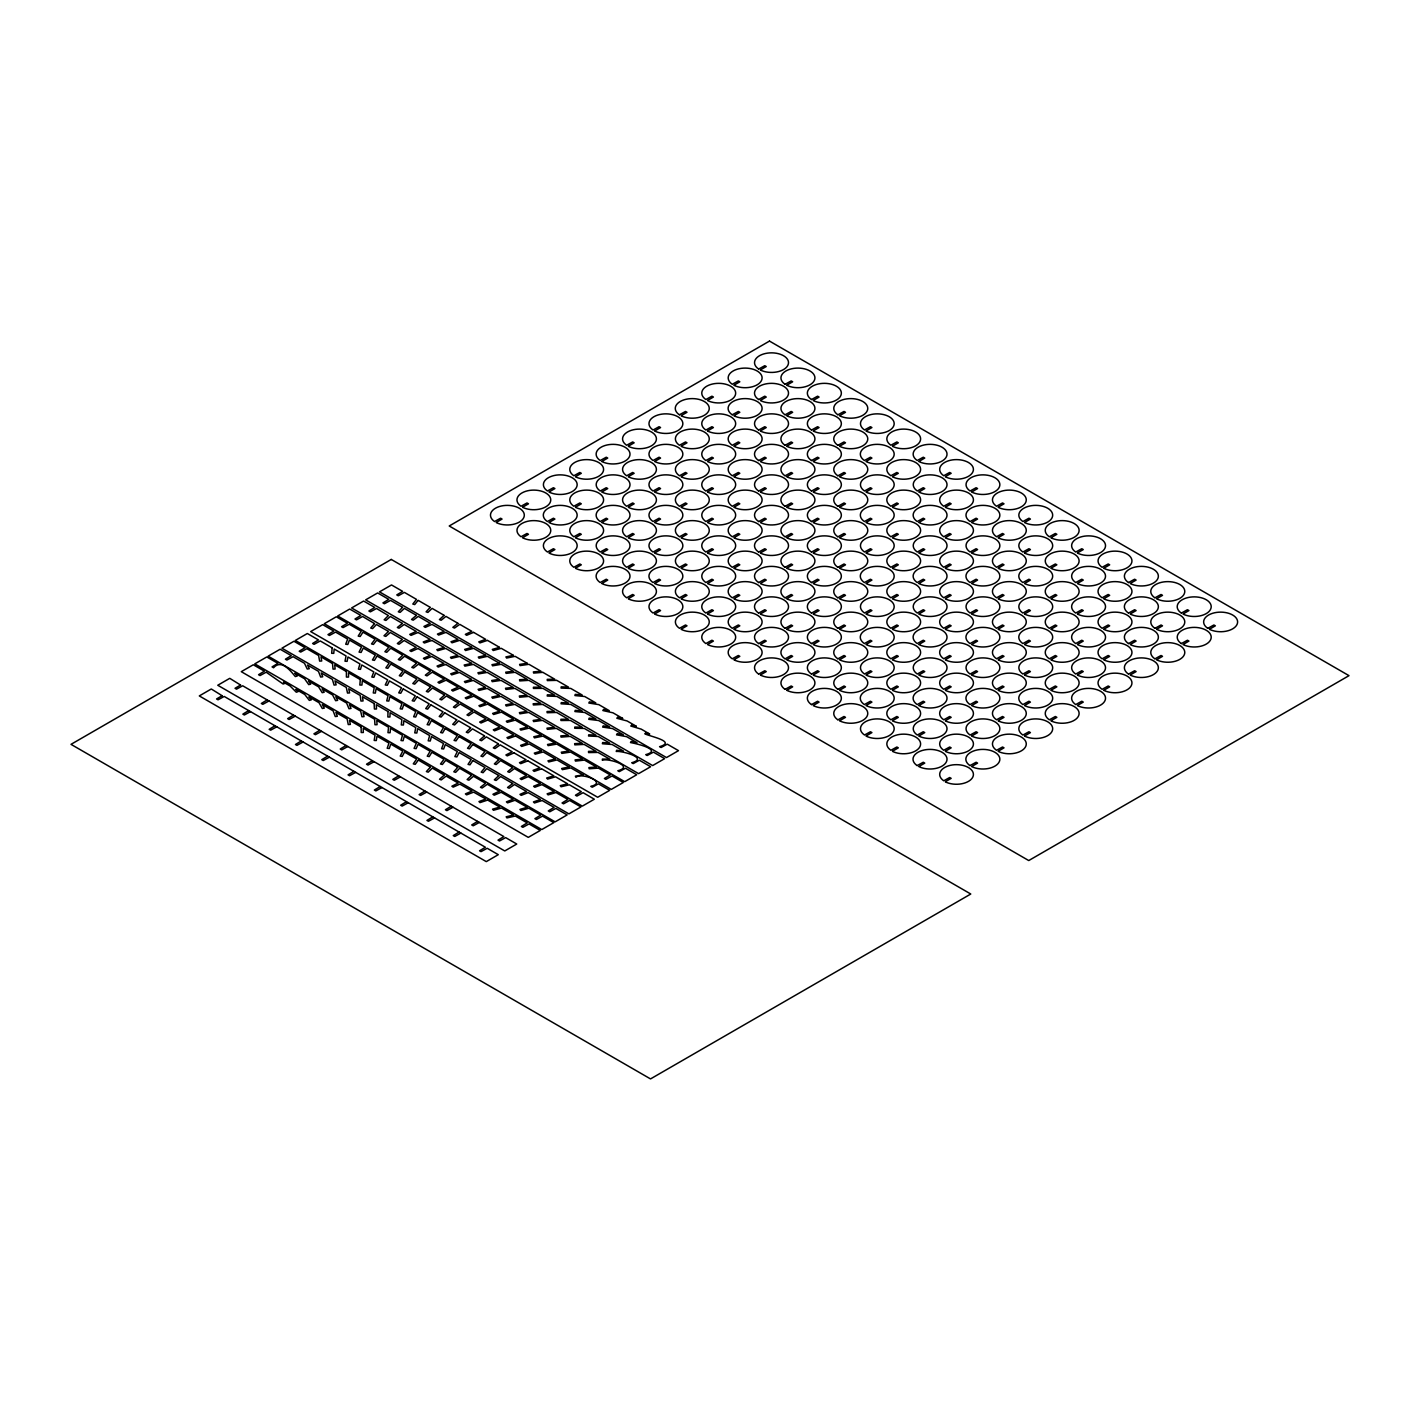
<?xml version="1.0" encoding="UTF-8"?>
<svg xmlns="http://www.w3.org/2000/svg" width="1420" height="1420" viewBox="0 0 1420 1420"><rect width="100%" height="100%" fill="white"/><g stroke="black" fill="none" stroke-linecap="round" stroke-linejoin="round"><path stroke-width="1.5" d="M374.614 719.425L374.951 724.732L377.063 724.697L376.797 720.437L388.548 727.235L387.962 732.667L390.074 732.738L390.536 728.371L402.464 735.258L401.008 740.53L403.085 740.725L404.292 736.323L416.326 743.264L414.072 748.375L416.113 748.677L418.066 744.328L430.171 751.269L427.225 756.185L429.213 756.594L431.822 752.351M388.334 631.58L383.986 635.787L385.779 636.426L390.305 632.486L402.357 639.444L397.334 643.526L399.02 644.254L404.15 640.473L416.202 647.431L409.865 650.591L411.196 651.531L417.888 648.514M388.725 647.342L384.891 651.727L386.737 652.295L390.731 648.212L402.783 655.17L398.31 659.537L400.103 660.176L404.558 656.2L416.628 663.158M374.135 703.716L374.401 709.024L376.495 708.988L376.282 704.728L388.015 711.509M404.505 752.156L402.215 756.452L400.209 756.097L402.818 751.073L390.766 744.115L389.257 748.535L387.181 748.287L388.973 743.086L376.992 736.163L376.282 740.548L374.188 740.441L375.04 735.152L363.236 728.229L363.325 732.507L361.212 732.525L361.124 727.217M403.173 688.966L400.742 693.244L398.736 692.853L401.505 687.866L389.453 680.908L387.305 685.292L385.264 684.955L387.66 679.878L375.608 672.92L373.868 677.322L371.827 677.056L373.815 671.891L361.78 664.95L360.485 669.352L358.408 669.139L359.952 663.921L347.971 656.981L347.101 661.365L345.007 661.223L346.054 655.951L334.179 649.011L333.753 653.36L331.659 653.289L332.173 647.999M346.409 671.766L346.409 677.074L348.521 677.074L348.521 672.778L360.307 679.577M471.529 775.355L467.127 779.544L468.902 780.201L473.481 776.261L485.534 783.219L480.439 787.284L482.125 788.011L487.326 784.248L499.378 791.224L492.917 794.259L494.213 795.218L501.047 792.307M430.278 767.226L426.373 771.575L428.219 772.16L432.283 768.096L444.336 775.054M456.654 719.993L452.731 724.36L454.578 724.946L458.642 720.863L470.712 727.821M445.117 728.673L442.596 732.933L440.608 732.542L443.466 727.59L431.414 720.632L429.142 724.981L427.136 724.644L429.621 719.603L417.569 712.627L415.705 717.029L413.646 716.745L415.776 711.597L403.724 704.639L402.25 709.059L400.192 708.828L401.931 703.61L389.914 696.67L388.814 701.072L386.719 700.894L388.05 695.658L376.105 688.7L375.359 693.084L373.265 692.96L374.17 687.688L362.313 680.73L361.94 685.079L359.828 685.026L360.289 679.718M376.992 656.129L374.436 660.371L372.448 659.981L375.324 655.028L363.272 648.07L361.088 652.437L359.065 652.099L361.496 647.041L349.444 640.083L347.776 644.485L345.717 644.236L347.651 639.053L335.599 632.095L329.44 635.468L327.949 634.616L333.806 631.048L322.695 624.64L310.678 631.58L597.678 797.277L609.695 790.337L598.423 783.84L592.282 787.212L590.791 786.36C608.009 782.313 580.993 772.143 575.952 777.326L575.384 776.154L582.892 774.929M430.1 607.511L426.089 611.825L427.917 612.428L432.088 608.381L444.14 615.339M443.981 615.446L439.419 619.582L441.176 620.256L445.933 616.369L457.985 623.327M512.62 783.574L507.526 787.496L509.176 788.242L514.501 784.532L526.554 791.49L519.951 794.384L521.193 795.378L528.187 792.609L540.399 799.495L533.423 801.927L534.47 802.974L542.156 800.543L554.102 807.394L548.244 810.944L549.735 811.796L555.877 808.424L567.148 814.92L555.131 821.86L268.132 656.164L280.148 649.224L291.26 655.649L285.402 659.199L286.893 660.052L293.052 656.679L304.483 663.282L307.252 669.033L309.276 668.713L307.501 665.022L318.453 671.341L320.654 677.056L322.713 676.79L321.222 672.938L332.386 679.399L334.073 685.079L336.149 684.866L334.96 680.872L346.302 687.422L347.51 693.066L349.604 692.924L348.734 688.824L360.219 695.463L360.946 701.054L363.058 700.965L362.508 696.776L374.117 703.486M484.397 735.933L479.765 740.033L481.504 740.725L486.332 736.856L498.384 743.814M362.899 632.308L360.165 636.515L358.195 636.089L361.248 631.19L349.196 624.232L343.054 627.622L341.563 626.753L347.421 623.202L336.291 616.777L324.292 623.717L611.292 789.413L623.291 782.491L612.038 775.977L605.878 779.367L604.387 778.497L610.245 774.947L598.388 768.096M416.965 696.971L414.178 701.178L412.208 700.734L415.332 695.871L403.28 688.913M430.508 687.138L426.337 691.398L428.13 692.037L432.479 688.025L444.531 694.984M472.824 760.641L469.984 764.83L468.032 764.386L471.191 759.522L459.139 752.564L456.849 756.931L454.844 756.594L457.364 751.535L445.294 744.577L443.643 748.979L441.584 748.731L443.519 743.547L431.485 736.607L430.26 741.009L428.183 740.814L429.639 735.578L417.675 728.637L416.841 733.022L414.746 732.88L415.758 727.608L403.883 720.668L403.404 725.016L401.292 724.946L401.878 719.656L390.074 712.698L389.95 717.011L387.855 716.993L387.997 711.686M416.326 615.428L411.516 619.475L413.22 620.185L418.243 616.369L430.295 623.327L423.923 626.451L425.255 627.409L431.982 624.409L444.14 631.314L437.413 634.083L438.602 635.095L445.738 632.433M458.909 736.696L456.015 740.867L454.063 740.423L457.293 735.578L445.241 728.62M498.651 759.682L494.337 763.907L496.13 764.546L500.603 760.587L512.673 767.545M458.252 703.06L453.406 707.089L455.11 707.799L460.169 704L472.221 710.976M390.784 664.134L387.82 668.305L385.867 667.844L389.169 663.016L377.116 656.058M418.243 760.197L415.208 764.333L413.273 763.853L416.646 759.061L404.593 752.103M430.757 704.977L427.651 709.112L425.716 708.615L429.177 703.859L417.125 696.9M332.546 663.797L333.008 669.104L335.102 669.033L334.73 664.808L346.409 671.553M445.578 760.392L442.383 764.492L440.466 763.995L444.016 759.256L431.946 752.298M402.41 607.494L398.292 611.789L400.12 612.393L404.398 608.381L416.45 615.339M376.655 640.313L373.424 644.414L371.507 643.917L375.093 639.178L363.041 632.219M444.194 775.142L439.525 779.243L441.265 779.935L446.128 776.083L458.181 783.041L451.862 786.218L453.193 787.141L459.867 784.124L472.008 791.029L465.387 793.904L466.612 794.88L473.641 792.147L485.853 799.016L478.948 801.554L480.031 802.602L487.397 800.17M472.7 744.701L469.434 748.784L467.517 748.287L471.138 743.565L459.086 736.607M418.012 600.5L414.711 604.565L412.812 604.05L416.468 599.364L404.398 592.389L398.257 595.779L396.766 594.909L402.623 591.359L391.512 584.951L379.495 591.874L666.495 757.57L678.494 750.647L667.24 744.151L661.081 747.523L659.59 746.672C676.985 741.524 649.295 736.305 644.786 733.785L645.834 732.738L649.756 734.051L641.254 729.152L630.782 726.028L631.758 724.946L636.355 726.312L627.107 720.969L616.812 718.254L617.682 717.153L622.83 718.502L612.978 712.822L602.826 710.533L603.606 709.397L609.286 710.674L598.796 704.622L588.821 703.042L589.389 701.87L595.779 702.882L584.721 696.51L574.905 695.552L575.242 694.362L582.164 695.019L570.734 688.416L561.06 688.079L561.202 686.854L568.479 687.12L556.782 680.375M404.558 672.157L401.239 676.222L399.322 675.707L403.014 671.021L390.961 664.045M374.436 623.628L370.726 628.048L372.59 628.598L376.424 624.498L388.512 631.438M444.655 712.947L441.105 717.029L439.224 716.496L443.022 711.846L430.97 704.888M512.531 767.634L507.703 771.663L509.389 772.373L514.448 768.575L526.5 775.533L520.146 778.657L521.459 779.598L528.204 776.616L540.346 783.52L533.601 786.254L534.772 787.266L541.943 784.639L554.191 791.508L547.108 793.816L548.102 794.898L555.983 792.537L567.876 799.424L562.036 802.974L563.509 803.827L569.668 800.454L580.94 806.95L568.923 813.891L281.923 648.194L293.94 641.254L305.052 647.68L299.194 651.23L300.685 652.082L306.844 648.709L318.595 655.49L319.624 661.116L321.719 660.992L320.973 656.856L332.511 663.53M457.63 767.421L453.796 771.788L455.642 772.356L459.636 768.273L471.688 775.231M444.371 695.09L439.863 699.243L441.62 699.918L446.324 696.013L458.376 702.971M470.517 727.963L466.257 732.205L468.05 732.844L472.487 728.868L484.54 735.826M498.704 775.639L494.32 779.846L496.112 780.485L500.674 776.545L512.726 783.503M402.304 623.504L397.334 627.48L399.002 628.208L404.203 624.463L416.255 631.421L409.741 634.403L411.019 635.379L417.924 632.521M498.278 743.885L493.29 747.861L494.959 748.588L500.177 744.843L512.229 751.801L505.893 754.961L507.224 755.901L513.916 752.884M416.486 663.264L411.8 667.347L413.522 668.039L418.403 664.187L430.455 671.145L425.308 675.157L426.976 675.902L432.248 672.175L444.3 679.133L437.964 682.292L439.295 683.233L446.004 680.216M472.132 711.029L466.967 714.917L468.618 715.68L474.014 712.006L486.066 718.964L479.658 722.052L480.972 723.011L487.734 720.047M374.507 623.558L362.615 616.493L356.473 619.883L354.982 619.014L360.822 615.463L349.711 609.038L337.711 615.978L624.711 781.674L636.71 774.752L625.457 768.238L619.297 771.628L617.807 770.758C635.13 766.232 607.724 757.854 602.346 760.286L602.399 759.079L609.784 759.185L598.051 752.422L588.572 752.582L588.501 751.375L596.009 751.233L584.153 744.399M267.173 699.918L261.315 703.486L262.806 704.338L268.966 700.965M275.001 725.762L269.161 729.33L270.652 730.182L276.793 726.809M301.306 740.956L295.449 744.506L296.94 745.358L303.099 741.985M459.104 832.049L453.246 835.599L454.737 836.469L460.879 833.078M477.564 821.399L471.706 824.949L473.197 825.801L479.356 822.428M457.879 623.398L452.838 627.338L454.489 628.084L459.778 624.356L471.83 631.314L465.334 634.349L466.63 635.308L473.481 632.415M499.538 711.189L487.61 704.142M388.849 647.236L376.886 640.225M457.755 767.297L445.791 760.286M248.713 710.586L242.855 714.136L244.346 715.005L250.506 711.615M293.478 715.112L287.621 718.662L289.112 719.514L295.253 716.141M346.072 745.482L340.214 749.032L341.705 749.884L347.864 746.512M353.899 771.326L348.042 774.876L349.533 775.728L355.692 772.356M372.359 760.659L366.52 764.208L368.011 765.078L374.152 761.688M398.665 775.835L392.808 779.403L394.298 780.254L400.458 776.882M406.493 801.679L400.653 805.246L402.126 806.098L408.286 802.726M424.97 791.029L419.113 794.579L420.604 795.431L426.745 792.058M451.258 806.205L445.401 809.755L446.892 810.625L453.051 807.234M456.796 719.869L444.815 712.875M430.438 767.102L418.438 760.091M319.766 730.288L313.909 733.838L315.4 734.708L321.559 731.318M327.612 756.132L321.754 759.682L323.245 760.552L329.387 757.162M380.205 786.503L374.347 790.053L375.839 790.922L381.998 787.532M432.798 816.873L426.941 820.423L428.432 821.275L434.591 817.902M430.278 607.37L418.243 600.394M496.574 522.24L502.077 519.063L500.585 518.211L494.568 521.53A16.987 9.798 0 0 1 503.354 505.644A16.987 9.798 0 0 1 523.838 517.466A16.987 9.798 0 0 1 496.254 522.596M522.986 506.993L528.489 503.816L527.015 502.946L521.051 506.248A16.987 9.798 0 0 1 529.766 490.379A16.987 9.798 0 0 1 550.268 502.218A16.987 9.798 0 0 1 522.666 507.348M549.398 491.746L554.918 488.569L553.427 487.699L547.463 490.983A16.987 9.798 0 0 1 556.196 475.132A16.987 9.798 0 0 1 576.68 486.971A16.987 9.798 0 0 1 549.096 492.101M575.828 476.481L581.33 473.304L579.839 472.452L573.857 475.753A16.987 9.798 0 0 1 582.608 459.885A16.987 9.798 0 0 1 603.109 471.706A16.987 9.798 0 0 1 575.508 476.836M602.24 461.234L607.76 458.056L606.269 457.204L600.234 460.506A16.987 9.798 0 0 1 609.02 444.62A16.987 9.798 0 0 1 629.522 456.459A16.987 9.798 0 0 1 601.92 461.589M628.652 445.986L634.172 442.809L632.681 441.939L626.664 445.259A16.987 9.798 0 0 1 635.45 429.373A16.987 9.798 0 0 1 655.933 441.212A16.987 9.798 0 0 1 628.35 446.341M655.082 430.739L660.584 427.544L659.093 426.692L653.076 430.011A16.987 9.798 0 0 1 661.862 414.125A16.987 9.798 0 0 1 682.363 425.964A16.987 9.798 0 0 1 654.762 431.077M681.493 415.474L687.014 412.297L685.523 411.445L679.488 414.746M707.905 400.227L713.426 397.05L711.935 396.18L705.882 399.517A16.987 9.798 0 0 1 714.704 383.613A16.987 9.798 0 0 1 735.187 395.452A16.987 9.798 0 0 1 707.604 400.582M734.335 384.98L739.838 381.785L738.347 380.933L732.294 384.27A16.987 9.798 0 0 1 741.116 368.366A16.987 9.798 0 0 1 761.617 380.205A16.987 9.798 0 0 1 734.016 385.335M760.747 369.715L766.267 366.537L764.776 365.685L758.812 368.969M522.986 537.505L528.489 534.31L527.015 533.458L521.051 536.742A16.987 9.798 0 0 1 529.766 520.891A16.987 9.798 0 0 1 550.268 532.731A16.987 9.798 0 0 1 522.666 537.843M549.398 522.24L554.918 519.063L553.427 518.211L547.392 521.53A16.987 9.798 0 0 1 556.196 505.644A16.987 9.798 0 0 1 576.68 517.466A16.987 9.798 0 0 1 549.096 522.596M575.828 506.993L581.33 503.816L579.839 502.946L573.857 506.248A16.987 9.798 0 0 1 582.608 490.379A16.987 9.798 0 0 1 603.109 502.218A16.987 9.798 0 0 1 575.508 507.348M602.24 491.746L607.76 488.569L606.269 487.699L600.269 491A16.987 9.798 0 0 1 609.02 475.132A16.987 9.798 0 0 1 629.522 486.971A16.987 9.798 0 0 1 601.92 492.101M628.652 476.481L634.172 473.304L632.681 472.452L626.664 475.771A16.987 9.798 0 0 1 635.45 459.885A16.987 9.798 0 0 1 655.933 471.706A16.987 9.798 0 0 1 628.35 476.836M655.082 461.234L660.584 458.056L659.093 457.204L653.076 460.506A16.987 9.798 0 0 1 661.862 444.62A16.987 9.798 0 0 1 682.363 456.459A16.987 9.798 0 0 1 654.762 461.589M681.493 445.986L687.014 442.809L685.523 441.939L679.488 445.259A16.987 9.798 0 0 1 688.274 429.373A16.987 9.798 0 0 1 708.775 441.212A16.987 9.798 0 0 1 681.192 446.341M707.905 430.739L713.426 427.544L711.935 426.692L705.882 430.029A16.987 9.798 0 0 1 714.704 414.125A16.987 9.798 0 0 1 735.187 425.964A16.987 9.798 0 0 1 707.604 431.077M734.335 415.474L739.838 412.297L738.347 411.445L732.294 414.764M760.747 400.227L766.267 397.05L764.776 396.18L758.777 399.481M787.177 384.98L792.679 381.785L791.188 380.933L785.224 384.216M549.398 552.753L554.918 549.576L553.427 548.706L547.463 552.007A16.987 9.798 0 0 1 556.196 536.139A16.987 9.798 0 0 1 576.68 547.978A16.987 9.798 0 0 1 549.096 553.108M575.828 537.505L581.33 534.31L579.839 533.458L573.857 536.76A16.987 9.798 0 0 1 582.608 520.891A16.987 9.798 0 0 1 603.109 532.731A16.987 9.798 0 0 1 575.508 537.843M602.24 522.24L607.76 519.063L606.269 518.211L600.234 521.53A16.987 9.798 0 0 1 609.02 505.644A16.987 9.798 0 0 1 629.522 517.466A16.987 9.798 0 0 1 601.92 522.596M628.652 506.993L634.172 503.816L632.681 502.946L626.664 506.266A16.987 9.798 0 0 1 635.45 490.379A16.987 9.798 0 0 1 655.933 502.218A16.987 9.798 0 0 1 628.35 507.348M655.082 491.746L660.584 488.569L659.093 487.699L653.076 491.018A16.987 9.798 0 0 1 661.862 475.132A16.987 9.798 0 0 1 682.363 486.971A16.987 9.798 0 0 1 654.762 492.101M681.493 476.481L687.014 473.304L685.523 472.452L679.488 475.771A16.987 9.798 0 0 1 688.274 459.885A16.987 9.798 0 0 1 708.775 471.706A16.987 9.798 0 0 1 681.192 476.836M707.905 461.234L713.426 458.056L711.935 457.204L705.882 460.524A16.987 9.798 0 0 1 714.704 444.62A16.987 9.798 0 0 1 735.187 456.459A16.987 9.798 0 0 1 707.604 461.589M734.335 445.986L739.838 442.809L738.347 441.939L732.294 445.276A16.987 9.798 0 0 1 741.116 429.373A16.987 9.798 0 0 1 761.617 441.212A16.987 9.798 0 0 1 734.016 446.341M760.747 430.739L766.267 427.544L764.776 426.692L758.812 429.976M787.177 415.474L792.679 412.297L791.188 411.445L785.224 414.729M813.589 400.227L819.091 397.05L817.601 396.18L811.619 399.481M575.828 568L581.33 564.823L579.839 563.971L573.857 567.272A16.987 9.798 0 0 1 582.608 551.404A16.987 9.798 0 0 1 603.109 563.225A16.987 9.798 0 0 1 575.508 568.355M602.24 552.753L607.76 549.576L606.269 548.706L600.269 552.007A16.987 9.798 0 0 1 609.02 536.139A16.987 9.798 0 0 1 629.522 547.978A16.987 9.798 0 0 1 601.92 553.108M628.652 537.505L634.172 534.31L632.681 533.458L626.664 536.778A16.987 9.798 0 0 1 635.45 520.891A16.987 9.798 0 0 1 655.933 532.731A16.987 9.798 0 0 1 628.35 537.843M655.082 522.24L660.584 519.063L659.093 518.211L653.076 521.53A16.987 9.798 0 0 1 661.862 505.644A16.987 9.798 0 0 1 682.363 517.466A16.987 9.798 0 0 1 654.762 522.596M681.493 506.993L687.014 503.816L685.523 502.946L679.488 506.266A16.987 9.798 0 0 1 688.274 490.379A16.987 9.798 0 0 1 708.775 502.218A16.987 9.798 0 0 1 681.192 507.348M707.905 491.746L713.426 488.569L711.935 487.699L705.882 491.036A16.987 9.798 0 0 1 714.704 475.132A16.987 9.798 0 0 1 735.187 486.971A16.987 9.798 0 0 1 707.604 492.101M734.335 476.481L739.838 473.304L738.347 472.452L732.294 475.771A16.987 9.798 0 0 1 741.116 459.885A16.987 9.798 0 0 1 761.617 471.706A16.987 9.798 0 0 1 734.016 476.836M760.747 461.234L766.267 458.056L764.776 457.204L758.741 460.506M787.177 445.986L792.679 442.809L791.188 441.939L785.224 445.223M813.589 430.739L819.091 427.544L817.601 426.692L811.654 429.976M840.001 415.474L845.521 412.297L844.03 411.445L838.031 414.746M602.24 583.265L607.76 580.07L606.269 579.218L600.198 582.537A16.987 9.798 0 0 1 609.02 566.651A16.987 9.798 0 0 1 629.522 578.472A16.987 9.798 0 0 1 601.92 583.602M628.652 568L634.172 564.823L632.681 563.971L626.664 567.272A16.987 9.798 0 0 1 635.45 551.404A16.987 9.798 0 0 1 655.933 563.225A16.987 9.798 0 0 1 628.35 568.355M655.082 552.753L660.584 549.576L659.093 548.706L653.076 552.025A16.987 9.798 0 0 1 661.862 536.139A16.987 9.798 0 0 1 682.363 547.978A16.987 9.798 0 0 1 654.762 553.108M681.493 537.505L687.014 534.31L685.523 533.458L679.488 536.778A16.987 9.798 0 0 1 688.274 520.891A16.987 9.798 0 0 1 708.775 532.731A16.987 9.798 0 0 1 681.192 537.843M707.905 522.24L713.426 519.063L711.935 518.211L705.882 521.53A16.987 9.798 0 0 1 714.704 505.644A16.987 9.798 0 0 1 735.187 517.466A16.987 9.798 0 0 1 707.604 522.596M734.335 506.993L739.838 503.816L738.347 502.946L732.294 506.283A16.987 9.798 0 0 1 741.116 490.379A16.987 9.798 0 0 1 761.617 502.218A16.987 9.798 0 0 1 734.016 507.348M760.747 491.746L766.267 488.569L764.776 487.699L758.812 490.983M787.177 476.481L792.679 473.304L791.188 472.452L785.224 475.735M813.589 461.234L819.091 458.056L817.601 457.204L811.583 460.506M840.001 445.986L845.521 442.809L844.03 441.939L838.031 445.241M866.431 430.739L871.933 427.544L870.442 426.692L864.531 429.958A16.987 9.798 0 0 1 873.211 414.125A16.987 9.798 0 0 1 893.695 425.964A16.987 9.798 0 0 1 866.111 431.077M628.652 598.512L634.172 595.335L632.681 594.465L626.664 597.784A16.987 9.798 0 0 1 635.45 581.898A16.987 9.798 0 0 1 655.933 593.737A16.987 9.798 0 0 1 628.35 598.867M655.082 583.265L660.584 580.07L659.093 579.218L653.04 582.537A16.987 9.798 0 0 1 661.862 566.651A16.987 9.798 0 0 1 682.363 578.472A16.987 9.798 0 0 1 654.762 583.602M681.493 568L687.014 564.823L685.523 563.971L679.488 567.272A16.987 9.798 0 0 1 688.274 551.404A16.987 9.798 0 0 1 708.775 563.225A16.987 9.798 0 0 1 681.192 568.355M707.905 552.753L713.426 549.576L711.935 548.706L705.882 552.043A16.987 9.798 0 0 1 714.704 536.139A16.987 9.798 0 0 1 735.187 547.978A16.987 9.798 0 0 1 707.604 553.108M734.335 537.505L739.838 534.31L738.347 533.458L732.294 536.795A16.987 9.798 0 0 1 741.116 520.891A16.987 9.798 0 0 1 761.617 532.731A16.987 9.798 0 0 1 734.016 537.843M760.747 522.24L766.267 519.063L764.776 518.211L758.741 521.53M787.177 506.993L792.679 503.816L791.188 502.946L785.224 506.248M813.589 491.746L819.091 488.569L817.601 487.699L811.654 490.983M840.001 476.481L845.521 473.304L844.03 472.452L838.031 475.753M866.431 461.234L871.933 458.056L870.442 457.204L864.425 460.506A16.987 9.798 0 0 1 873.211 444.62A16.987 9.798 0 0 1 893.695 456.459A16.987 9.798 0 0 1 866.111 461.589M892.843 445.986L898.345 442.809L896.872 441.939L890.908 445.223A16.987 9.798 0 0 1 899.623 429.373A16.987 9.798 0 0 1 920.124 441.212A16.987 9.798 0 0 1 892.523 446.341M655.082 613.759L660.584 610.582L659.093 609.712L653.076 613.032A16.987 9.798 0 0 1 661.862 597.145A16.987 9.798 0 0 1 682.363 608.985A16.987 9.798 0 0 1 654.762 614.115M681.493 598.512L687.014 595.335L685.523 594.465L679.488 597.784A16.987 9.798 0 0 1 688.274 581.898A16.987 9.798 0 0 1 708.775 593.737A16.987 9.798 0 0 1 681.192 598.867M707.905 583.265L713.426 580.07L711.935 579.218L705.882 582.537A16.987 9.798 0 0 1 714.704 566.651A16.987 9.798 0 0 1 735.187 578.472A16.987 9.798 0 0 1 707.604 583.602M734.335 568L739.838 564.823L738.347 563.971L732.294 567.29A16.987 9.798 0 0 1 741.116 551.404A16.987 9.798 0 0 1 761.617 563.225A16.987 9.798 0 0 1 734.016 568.355M760.747 552.753L766.267 549.576L764.776 548.706L758.812 552.007M787.177 537.505L792.679 534.31L791.188 533.458L785.224 536.742M813.589 522.24L819.091 519.063L817.601 518.211L811.583 521.53M840.001 506.993L845.521 503.816L844.03 502.946L838.031 506.248M866.431 491.746L871.933 488.569L870.442 487.699L864.531 490.983A16.987 9.798 0 0 1 873.211 475.132A16.987 9.798 0 0 1 893.695 486.971A16.987 9.798 0 0 1 866.111 492.101M892.843 476.481L898.345 473.304L896.872 472.452L890.908 475.735A16.987 9.798 0 0 1 899.623 459.885A16.987 9.798 0 0 1 920.124 471.706A16.987 9.798 0 0 1 892.523 476.836M919.255 461.234L924.775 458.056L923.284 457.204L917.249 460.506A16.987 9.798 0 0 1 926.035 444.62A16.987 9.798 0 0 1 946.536 456.459A16.987 9.798 0 0 1 918.953 461.589M681.493 629.007L687.014 625.829L685.523 624.977L679.488 628.297A16.987 9.798 0 0 1 688.274 612.41A16.987 9.798 0 0 1 708.775 624.232A16.987 9.798 0 0 1 681.192 629.362M707.905 613.759L713.426 610.582L711.935 609.712L705.882 613.049A16.987 9.798 0 0 1 714.704 597.145A16.987 9.798 0 0 1 735.187 608.985A16.987 9.798 0 0 1 707.604 614.115M734.335 598.512L739.838 595.335L738.347 594.465L732.294 597.802A16.987 9.798 0 0 1 741.116 581.898A16.987 9.798 0 0 1 761.617 593.737A16.987 9.798 0 0 1 734.016 598.867M760.747 583.265L766.267 580.07L764.776 579.218L758.706 582.537M787.177 568L792.679 564.823L791.188 563.971L785.224 567.254M813.589 552.753L819.091 549.576L817.601 548.706L811.654 552.007M840.001 537.505L845.521 534.31L844.03 533.458L838.031 536.76M866.431 522.24L871.933 519.063L870.442 518.211L864.425 521.53A16.987 9.798 0 0 1 873.211 505.644A16.987 9.798 0 0 1 893.695 517.466A16.987 9.798 0 0 1 866.111 522.596M892.843 506.993L898.345 503.816L896.872 502.946L890.908 506.248A16.987 9.798 0 0 1 899.623 490.379A16.987 9.798 0 0 1 920.124 502.218A16.987 9.798 0 0 1 892.523 507.348M919.255 491.746L924.775 488.569L923.284 487.699L917.32 490.983A16.987 9.798 0 0 1 926.035 475.132A16.987 9.798 0 0 1 946.536 486.971A16.987 9.798 0 0 1 918.953 492.101M945.684 476.481L951.187 473.304L949.696 472.452L943.75 475.735A16.987 9.798 0 0 1 952.465 459.885A16.987 9.798 0 0 1 972.948 471.706A16.987 9.798 0 0 1 945.365 476.836M707.905 644.272L713.426 641.077L711.935 640.225L705.882 643.562A16.987 9.798 0 0 1 714.704 627.658A16.987 9.798 0 0 1 735.187 639.497A16.987 9.798 0 0 1 707.604 644.609M734.335 629.007L739.838 625.829L738.347 624.977L732.294 628.297A16.987 9.798 0 0 1 741.116 612.41A16.987 9.798 0 0 1 761.617 624.232A16.987 9.798 0 0 1 734.016 629.362M760.747 613.759L766.267 610.582L764.776 609.712L758.812 613.014M787.177 598.512L792.679 595.335L791.188 594.465L785.224 597.749M813.589 583.265L819.091 580.07L817.601 579.218L811.548 582.537M840.001 568L845.521 564.823L844.03 563.971L838.031 567.272M866.431 552.753L871.933 549.576L870.442 548.706L864.531 551.99A16.987 9.798 0 0 1 873.211 536.139A16.987 9.798 0 0 1 893.695 547.978A16.987 9.798 0 0 1 866.111 553.108M892.843 537.505L898.345 534.31L896.872 533.458L890.908 536.742A16.987 9.798 0 0 1 899.623 520.891A16.987 9.798 0 0 1 920.124 532.731A16.987 9.798 0 0 1 892.523 537.843M919.255 522.24L924.775 519.063L923.284 518.211L917.249 521.53A16.987 9.798 0 0 1 926.035 505.644A16.987 9.798 0 0 1 946.536 517.466A16.987 9.798 0 0 1 918.953 522.596M945.684 506.993L951.187 503.816L949.696 502.946L943.75 506.248A16.987 9.798 0 0 1 952.465 490.379A16.987 9.798 0 0 1 972.948 502.218A16.987 9.798 0 0 1 945.365 507.348M972.096 491.746L977.599 488.569L976.126 487.699L970.126 491A16.987 9.798 0 0 1 978.877 475.132A16.987 9.798 0 0 1 999.378 486.971A16.987 9.798 0 0 1 971.777 492.101M734.335 659.519L739.838 656.342L738.347 655.472L732.294 658.809A16.987 9.798 0 0 1 741.116 642.905A16.987 9.798 0 0 1 761.617 654.744A16.987 9.798 0 0 1 734.016 659.874M760.747 644.272L766.267 641.077L764.776 640.225L758.706 643.562M787.177 629.007L792.679 625.829L791.188 624.977L785.207 628.279M813.589 613.759L819.091 610.582L817.601 609.712L811.654 613.014M840.001 598.512L845.521 595.335L844.03 594.465L838.031 597.767M866.431 583.265L871.933 580.07L870.442 579.218L864.389 582.537A16.987 9.798 0 0 1 873.211 566.651A16.987 9.798 0 0 1 893.695 578.472A16.987 9.798 0 0 1 866.111 583.602M892.843 568L898.345 564.823L896.872 563.971L890.908 567.254A16.987 9.798 0 0 1 899.623 551.404A16.987 9.798 0 0 1 920.124 563.225A16.987 9.798 0 0 1 892.523 568.355M919.255 552.753L924.775 549.576L923.284 548.706L917.32 552.007A16.987 9.798 0 0 1 926.035 536.139A16.987 9.798 0 0 1 946.536 547.978A16.987 9.798 0 0 1 918.953 553.108M945.684 537.505L951.187 534.31L949.696 533.458L943.75 536.742A16.987 9.798 0 0 1 952.465 520.891A16.987 9.798 0 0 1 972.948 532.731A16.987 9.798 0 0 1 945.365 537.843M972.096 522.24L977.599 519.063L976.126 518.211L970.091 521.53A16.987 9.798 0 0 1 978.877 505.644A16.987 9.798 0 0 1 999.378 517.466A16.987 9.798 0 0 1 971.777 522.596M998.508 506.993L1004.029 503.816L1002.538 502.946L996.538 506.248A16.987 9.798 0 0 1 1005.289 490.379A16.987 9.798 0 0 1 1025.79 502.218A16.987 9.798 0 0 1 998.207 507.348M760.747 674.766L766.267 671.589L764.776 670.737L758.812 674.021M787.177 659.519L792.679 656.342L791.188 655.472L785.224 658.773M813.589 644.272L819.091 641.077L817.601 640.225L811.548 643.562M840.001 629.007L845.521 625.829L844.03 624.977L838.031 628.279M866.431 613.759L871.933 610.582L870.442 609.712L864.531 612.996A16.987 9.798 0 0 1 873.211 597.145A16.987 9.798 0 0 1 893.695 608.985A16.987 9.798 0 0 1 866.111 614.115M892.843 598.512L898.345 595.335L896.872 594.465L890.908 597.749A16.987 9.798 0 0 1 899.623 581.898A16.987 9.798 0 0 1 920.124 593.737A16.987 9.798 0 0 1 892.523 598.867M919.255 583.265L924.775 580.07L923.284 579.218L917.231 582.537A16.987 9.798 0 0 1 926.035 566.651A16.987 9.798 0 0 1 946.536 578.472A16.987 9.798 0 0 1 918.953 583.602M945.684 568L951.187 564.823L949.696 563.971L943.75 567.254A16.987 9.798 0 0 1 952.465 551.404A16.987 9.798 0 0 1 972.948 563.225A16.987 9.798 0 0 1 945.365 568.355M972.096 552.753L977.599 549.576L976.126 548.706L970.126 552.007A16.987 9.798 0 0 1 978.877 536.139A16.987 9.798 0 0 1 999.378 547.978A16.987 9.798 0 0 1 971.777 553.108M998.508 537.505L1004.029 534.31L1002.538 533.458L996.538 536.76A16.987 9.798 0 0 1 1005.289 520.891A16.987 9.798 0 0 1 1025.79 532.731A16.987 9.798 0 0 1 998.207 537.843M1024.938 522.24L1030.441 519.063L1028.95 518.211L1022.932 521.53A16.987 9.798 0 0 1 1031.719 505.644A16.987 9.798 0 0 1 1052.202 517.466A16.987 9.798 0 0 1 1024.619 522.596M787.177 690.031L792.679 686.836L791.188 685.984L785.207 689.286M813.589 674.766L819.091 671.589L817.601 670.737L811.654 674.021M840.001 659.519L845.521 656.342L844.03 655.472L838.031 658.773M866.431 644.272L871.933 641.077L870.442 640.225L864.389 643.562A16.987 9.798 0 0 1 873.211 627.658A16.987 9.798 0 0 1 893.695 639.497A16.987 9.798 0 0 1 866.111 644.609M892.843 629.007L898.345 625.829L896.872 624.977L890.908 628.261A16.987 9.798 0 0 1 899.623 612.41A16.987 9.798 0 0 1 920.124 624.232A16.987 9.798 0 0 1 892.523 629.362M919.255 613.759L924.775 610.582L923.284 609.712L917.32 613.014A16.987 9.798 0 0 1 926.035 597.145A16.987 9.798 0 0 1 946.536 608.985A16.987 9.798 0 0 1 918.953 614.115M945.684 598.512L951.187 595.335L949.696 594.465L943.75 597.749A16.987 9.798 0 0 1 952.465 581.898A16.987 9.798 0 0 1 972.948 593.737A16.987 9.798 0 0 1 945.365 598.867M972.096 583.265L977.599 580.07L976.126 579.218L970.055 582.537A16.987 9.798 0 0 1 978.877 566.651A16.987 9.798 0 0 1 999.378 578.472A16.987 9.798 0 0 1 971.777 583.602M998.508 568L1004.029 564.823L1002.538 563.971L996.538 567.272A16.987 9.798 0 0 1 1005.289 551.404A16.987 9.798 0 0 1 1025.79 563.225A16.987 9.798 0 0 1 998.207 568.355M1024.938 552.753L1030.441 549.576L1028.95 548.706L1022.932 552.025A16.987 9.798 0 0 1 1031.719 536.139A16.987 9.798 0 0 1 1052.202 547.978A16.987 9.798 0 0 1 1024.619 553.108M1051.35 537.505L1056.87 534.31L1055.38 533.458L1049.344 536.778A16.987 9.798 0 0 1 1058.131 520.891A16.987 9.798 0 0 1 1078.632 532.731A16.987 9.798 0 0 1 1051.031 537.843M813.589 705.278L819.091 702.101L817.601 701.231L811.548 704.568M840.001 690.031L845.521 686.836L844.03 685.984L838.031 689.286M866.431 674.766L871.933 671.589L870.442 670.737L864.531 674.003A16.987 9.798 0 0 1 873.211 658.17A16.987 9.798 0 0 1 893.695 669.991A16.987 9.798 0 0 1 866.111 675.121M892.843 659.519L898.345 656.342L896.872 655.472L890.908 658.773A16.987 9.798 0 0 1 899.623 642.905A16.987 9.798 0 0 1 920.124 654.744A16.987 9.798 0 0 1 892.523 659.874M919.255 644.272L924.775 641.077L923.284 640.225L917.231 643.562A16.987 9.798 0 0 1 926.035 627.658A16.987 9.798 0 0 1 946.536 639.497A16.987 9.798 0 0 1 918.953 644.609M945.684 629.007L951.187 625.829L949.696 624.977L943.75 628.261A16.987 9.798 0 0 1 952.465 612.41A16.987 9.798 0 0 1 972.948 624.232A16.987 9.798 0 0 1 945.365 629.362M972.096 613.759L977.599 610.582L976.126 609.712L970.126 613.014A16.987 9.798 0 0 1 978.877 597.145A16.987 9.798 0 0 1 999.378 608.985A16.987 9.798 0 0 1 971.777 614.115M998.508 598.512L1004.029 595.335L1002.538 594.465L996.538 597.767A16.987 9.798 0 0 1 1005.289 581.898A16.987 9.798 0 0 1 1025.79 593.737A16.987 9.798 0 0 1 998.207 598.867M1024.938 583.265L1030.441 580.07L1028.95 579.218L1022.897 582.537A16.987 9.798 0 0 1 1031.719 566.651A16.987 9.798 0 0 1 1052.202 578.472A16.987 9.798 0 0 1 1024.619 583.602M1051.35 568L1056.87 564.823L1055.38 563.971L1049.344 567.272A16.987 9.798 0 0 1 1058.131 551.404A16.987 9.798 0 0 1 1078.632 563.225A16.987 9.798 0 0 1 1051.031 568.355M1077.762 552.753L1083.282 549.576L1081.792 548.706L1075.739 552.043A16.987 9.798 0 0 1 1084.56 536.139A16.987 9.798 0 0 1 1105.044 547.978A16.987 9.798 0 0 1 1077.46 553.108M840.001 720.526L845.521 717.348L844.03 716.479L838.031 719.78M866.431 705.278L871.933 702.101L870.442 701.231L864.389 704.568A16.987 9.798 0 0 1 873.211 688.664A16.987 9.798 0 0 1 893.695 700.504A16.987 9.798 0 0 1 866.111 705.634M892.843 690.031L898.345 686.836L896.872 685.984L890.908 689.268A16.987 9.798 0 0 1 899.623 673.417A16.987 9.798 0 0 1 920.124 685.239A16.987 9.798 0 0 1 892.523 690.368M919.255 674.766L924.775 671.589L923.284 670.737L917.32 674.021A16.987 9.798 0 0 1 926.035 658.17A16.987 9.798 0 0 1 946.536 669.991A16.987 9.798 0 0 1 918.953 675.121M945.684 659.519L951.187 656.342L949.696 655.472L943.75 658.773A16.987 9.798 0 0 1 952.465 642.905A16.987 9.798 0 0 1 972.948 654.744A16.987 9.798 0 0 1 945.365 659.874M972.096 644.272L977.599 641.077L976.126 640.225L970.055 643.562A16.987 9.798 0 0 1 978.877 627.658A16.987 9.798 0 0 1 999.378 639.497A16.987 9.798 0 0 1 971.777 644.609M998.508 629.007L1004.029 625.829L1002.538 624.977L996.538 628.279A16.987 9.798 0 0 1 1005.289 612.41A16.987 9.798 0 0 1 1025.79 624.232A16.987 9.798 0 0 1 998.207 629.362M1024.938 613.759L1030.441 610.582L1028.95 609.712L1022.932 613.032A16.987 9.798 0 0 1 1031.719 597.145A16.987 9.798 0 0 1 1052.202 608.985A16.987 9.798 0 0 1 1024.619 614.115M1051.35 598.512L1056.87 595.335L1055.38 594.465L1049.344 597.784A16.987 9.798 0 0 1 1058.131 581.898A16.987 9.798 0 0 1 1078.632 593.737A16.987 9.798 0 0 1 1051.031 598.867M1077.762 583.265L1083.282 580.07L1081.792 579.218L1075.739 582.537A16.987 9.798 0 0 1 1084.56 566.651A16.987 9.798 0 0 1 1105.044 578.472A16.987 9.798 0 0 1 1077.46 583.602M1104.192 568L1109.694 564.823L1108.204 563.971L1102.151 567.29A16.987 9.798 0 0 1 1110.972 551.404A16.987 9.798 0 0 1 1131.474 563.225A16.987 9.798 0 0 1 1103.872 568.355M866.431 735.773L871.933 732.596L870.442 731.744L864.531 735.01A16.987 9.798 0 0 1 873.211 719.177A16.987 9.798 0 0 1 893.695 730.998A16.987 9.798 0 0 1 866.111 736.128M892.843 720.526L898.345 717.348L896.872 716.479L890.908 719.78A16.987 9.798 0 0 1 899.623 703.912A16.987 9.798 0 0 1 920.124 715.751A16.987 9.798 0 0 1 892.523 720.881M919.255 705.278L924.775 702.101L923.284 701.231L917.231 704.568A16.987 9.798 0 0 1 926.035 688.664A16.987 9.798 0 0 1 946.536 700.504A16.987 9.798 0 0 1 918.953 705.634M945.684 690.031L951.187 686.836L949.696 685.984L943.75 689.268A16.987 9.798 0 0 1 952.465 673.417A16.987 9.798 0 0 1 972.948 685.239A16.987 9.798 0 0 1 945.365 690.368M972.096 674.766L977.599 671.589L976.126 670.737L970.126 674.038A16.987 9.798 0 0 1 978.877 658.17A16.987 9.798 0 0 1 999.378 669.991A16.987 9.798 0 0 1 971.777 675.121M998.508 659.519L1004.029 656.342L1002.538 655.472L996.538 658.773A16.987 9.798 0 0 1 1005.289 642.905A16.987 9.798 0 0 1 1025.79 654.744A16.987 9.798 0 0 1 998.207 659.874M1024.938 644.272L1030.441 641.077L1028.95 640.225L1022.897 643.562A16.987 9.798 0 0 1 1031.719 627.658A16.987 9.798 0 0 1 1052.202 639.497A16.987 9.798 0 0 1 1024.619 644.609M1051.35 629.007L1056.87 625.829L1055.38 624.977L1049.344 628.297A16.987 9.798 0 0 1 1058.131 612.41A16.987 9.798 0 0 1 1078.632 624.232A16.987 9.798 0 0 1 1051.031 629.362M1077.762 613.759L1083.282 610.582L1081.792 609.712L1075.739 613.049A16.987 9.798 0 0 1 1084.56 597.145A16.987 9.798 0 0 1 1105.044 608.985A16.987 9.798 0 0 1 1077.46 614.115M1104.192 598.512L1109.694 595.335L1108.204 594.465L1102.151 597.802A16.987 9.798 0 0 1 1110.972 581.898A16.987 9.798 0 0 1 1131.474 593.737A16.987 9.798 0 0 1 1103.872 598.867M1130.604 583.265L1136.124 580.07L1134.633 579.218L1128.563 582.537M892.843 751.038L898.345 747.843L896.872 746.991L890.908 750.275A16.987 9.798 0 0 1 899.623 734.424A16.987 9.798 0 0 1 920.124 746.263A16.987 9.798 0 0 1 892.523 751.393M919.255 735.773L924.775 732.596L923.284 731.744L917.32 735.028A16.987 9.798 0 0 1 926.035 719.177A16.987 9.798 0 0 1 946.536 730.998A16.987 9.798 0 0 1 918.953 736.128M945.684 720.526L951.187 717.348L949.696 716.479L943.75 719.78A16.987 9.798 0 0 1 952.465 703.912A16.987 9.798 0 0 1 972.948 715.751A16.987 9.798 0 0 1 945.365 720.881M972.096 705.278L977.599 702.101L976.126 701.231L970.055 704.568A16.987 9.798 0 0 1 978.877 688.664A16.987 9.798 0 0 1 999.378 700.504A16.987 9.798 0 0 1 971.777 705.634M998.508 690.031L1004.029 686.836L1002.538 685.984L996.538 689.286A16.987 9.798 0 0 1 1005.289 673.417A16.987 9.798 0 0 1 1025.79 685.239A16.987 9.798 0 0 1 998.207 690.368M1024.938 674.766L1030.441 671.589L1028.95 670.737L1022.932 674.038A16.987 9.798 0 0 1 1031.719 658.17A16.987 9.798 0 0 1 1052.202 669.991A16.987 9.798 0 0 1 1024.619 675.121M1051.35 659.519L1056.87 656.342L1055.38 655.472L1049.344 658.791A16.987 9.798 0 0 1 1058.131 642.905A16.987 9.798 0 0 1 1078.632 654.744A16.987 9.798 0 0 1 1051.031 659.874M1077.762 644.272L1083.282 641.077L1081.792 640.225L1075.739 643.562A16.987 9.798 0 0 1 1084.56 627.658A16.987 9.798 0 0 1 1105.044 639.497A16.987 9.798 0 0 1 1077.46 644.609M1104.192 629.007L1109.694 625.829L1108.204 624.977L1102.151 628.297A16.987 9.798 0 0 1 1110.972 612.41A16.987 9.798 0 0 1 1131.474 624.232A16.987 9.798 0 0 1 1103.872 629.362M1130.604 613.759L1136.124 610.582L1134.633 609.712L1128.705 612.996M1157.016 598.512L1162.536 595.335L1161.045 594.465L1155.081 597.749M919.255 766.285L924.775 763.108L923.284 762.238L917.249 765.558M945.684 751.038L951.187 747.843L949.696 746.991L943.75 750.275A16.987 9.798 0 0 1 952.465 734.424A16.987 9.798 0 0 1 972.948 746.263A16.987 9.798 0 0 1 945.365 751.393M972.096 735.773L977.599 732.596L976.126 731.744L970.126 735.045A16.987 9.798 0 0 1 978.877 719.177A16.987 9.798 0 0 1 999.378 730.998A16.987 9.798 0 0 1 971.777 736.128M998.508 720.526L1004.029 717.348L1002.538 716.479L996.538 719.78A16.987 9.798 0 0 1 1005.289 703.912A16.987 9.798 0 0 1 1025.79 715.751A16.987 9.798 0 0 1 998.207 720.881M1024.938 705.278L1030.441 702.101L1028.95 701.231L1022.897 704.568A16.987 9.798 0 0 1 1031.719 688.664A16.987 9.798 0 0 1 1052.202 700.504A16.987 9.798 0 0 1 1024.619 705.634M1051.35 690.031L1056.87 686.836L1055.38 685.984L1049.344 689.303A16.987 9.798 0 0 1 1058.131 673.417A16.987 9.798 0 0 1 1078.632 685.239A16.987 9.798 0 0 1 1051.031 690.368M1077.762 674.766L1083.282 671.589L1081.792 670.737L1075.739 674.056A16.987 9.798 0 0 1 1084.56 658.17A16.987 9.798 0 0 1 1105.044 669.991A16.987 9.798 0 0 1 1077.46 675.121M1104.192 659.519L1109.694 656.342L1108.204 655.472L1102.151 658.809A16.987 9.798 0 0 1 1110.972 642.905A16.987 9.798 0 0 1 1131.474 654.744A16.987 9.798 0 0 1 1103.872 659.874M1130.604 644.272L1136.124 641.077L1134.633 640.225L1128.563 643.562M1157.016 629.007L1162.536 625.829L1161.045 624.977L1155.046 628.279M1183.446 613.759L1188.948 610.582L1187.457 609.712L1181.511 613.014M945.684 781.533L951.187 778.355L949.696 777.503L943.75 780.787A16.987 9.798 0 0 1 952.465 764.936A16.987 9.798 0 0 1 972.948 776.758A16.987 9.798 0 0 1 945.365 781.887M972.096 766.285L977.599 763.108L976.126 762.238L970.126 765.54M998.508 751.038L1004.029 747.843L1002.538 746.991L996.538 750.292A16.987 9.798 0 0 1 1005.289 734.424A16.987 9.798 0 0 1 1025.79 746.263A16.987 9.798 0 0 1 998.207 751.393M1024.938 735.773L1030.441 732.596L1028.95 731.744L1022.932 735.063A16.987 9.798 0 0 1 1031.719 719.177A16.987 9.798 0 0 1 1052.202 730.998A16.987 9.798 0 0 1 1024.619 736.128M1051.35 720.526L1056.87 717.348L1055.38 716.479L1049.344 719.798A16.987 9.798 0 0 1 1058.131 703.912A16.987 9.798 0 0 1 1078.632 715.751A16.987 9.798 0 0 1 1051.031 720.881M1077.762 705.278L1083.282 702.101L1081.792 701.231L1075.739 704.568A16.987 9.798 0 0 1 1084.56 688.664A16.987 9.798 0 0 1 1105.044 700.504A16.987 9.798 0 0 1 1077.46 705.634M1104.192 690.031L1109.694 686.836L1108.204 685.984L1102.151 689.321A16.987 9.798 0 0 1 1110.972 673.417A16.987 9.798 0 0 1 1131.474 685.239A16.987 9.798 0 0 1 1103.872 690.368M1130.604 674.766L1136.124 671.589L1134.633 670.737L1128.705 674.003M1157.016 659.519L1162.536 656.342L1161.045 655.472L1155.081 658.773M1183.446 644.272L1188.948 641.077L1187.457 640.225L1181.405 643.562M1209.858 629.007L1215.378 625.829L1213.887 624.977L1207.888 628.279M542.688 672.37L533.672 673.08L533.37 671.891L540.984 671.252L528.968 664.311L520.093 665.572L519.596 664.4L527.157 663.317M598.193 768.149L589.158 768.788L588.892 767.581L596.506 767.013L584.507 760.091L575.473 761.102L575.064 759.895L582.715 759.043L570.663 752.085L561.805 753.381L561.273 752.192L568.834 751.091L556.817 744.098L548.138 745.624L547.516 744.471L554.936 743.121M542.458 704.444L533.387 704.959L533.174 703.752L540.772 703.308L528.808 696.403L519.649 697.202L519.329 695.995L526.962 695.338L514.945 688.398L505.928 689.428L505.502 688.238L513.153 687.351L501.1 680.393L492.225 681.653L491.71 680.482L499.272 679.381L487.255 672.405L478.54 673.897L477.936 672.725L485.391 671.429L473.41 664.418L464.89 666.14L464.18 665.004L471.511 663.459M583.886 744.435L574.816 744.861L574.639 743.636L582.2 743.281L570.272 736.394L561.077 737.104L560.793 735.897L568.408 735.311L556.409 728.371L547.339 729.347L546.966 728.158L554.599 727.342L542.547 720.384L533.636 721.573L533.157 720.401L540.736 719.372L528.719 712.396L519.933 713.798L519.365 712.627L526.856 711.402L514.874 704.391L506.266 706.024L505.591 704.87L512.975 703.433L501.029 696.403L492.598 698.232L491.835 697.096L499.112 695.463M556.25 712.467L547.144 712.734L547.037 711.526L554.563 711.278L542.688 704.409M459.725 688.256L452.838 691.061L451.578 690.067L458.145 687.138L446.093 680.18M501.526 728.052L494.533 730.821L493.29 729.844L499.911 726.951L487.841 719.993M527.707 760.907L520.696 763.676L519.454 762.682L526.074 759.789L514.022 752.831M556.498 680.375L547.321 680.588L547.232 679.363L554.759 679.204L542.848 672.334M473.517 696.279L466.417 698.871L465.245 697.859L471.99 695.125L459.938 688.167M515.318 736.075L508.094 738.631L506.94 737.619L513.738 734.939L501.686 727.981M514.715 800.365L507.526 802.886L506.39 801.856L513.206 799.211L501.153 792.253M445.454 664.542L438.176 667.08L437.04 666.051L443.874 663.406L431.822 656.448L424.651 659.288L423.426 658.312L430.029 655.419L417.977 648.461M541.393 768.948L534.151 771.415L533.033 770.368L539.902 767.776L527.849 760.818M431.662 640.544L424.332 643.029L423.213 641.982L430.1 639.408L418.048 632.45M487.149 640.473L479.889 642.923L478.771 641.875L485.658 639.319L473.605 632.344M487.379 704.249L479.995 706.681L478.913 705.651L485.817 703.113L473.765 696.155M499.449 711.278L492.598 713.426L493.61 714.491L501.455 712.13L513.508 719.088M553.534 775.941L546.629 778.018L547.605 779.101L555.539 776.811L567.592 783.769M526.838 807.359L519.915 809.418L520.891 810.5L528.843 808.228L540.754 815.098L534.896 818.648L536.387 819.517L542.529 816.127L553.8 822.641L541.783 829.564L254.783 663.868L266.8 656.945L277.912 663.353L272.054 666.903L273.545 667.773C281.267 658.986 290.23 670.471 295.307 676.559L297.224 676.044L294.845 673.133L304.555 678.742L308.743 684.617L310.696 684.156L308.424 680.979L318.595 686.836L322.198 692.676L324.168 692.268L322.074 688.842L332.582 694.93L335.635 700.699L337.658 700.344L335.759 696.759L346.586 703.006L348.983 708.74L351.024 708.456L349.444 704.657L360.627 711.118L361.958 716.763L364.052 716.603L363.094 712.538L374.596 719.177M443.732 647.555L436.81 649.615L437.768 650.697L445.738 648.425L457.79 655.401L450.459 657.283L451.294 658.401L459.565 656.43L471.617 663.389M541.215 751.073L534.275 753.115L535.216 754.197L543.221 751.961L555.273 758.919M471.351 679.541L464.393 681.564L465.334 682.647L473.339 680.428L485.409 687.386M499.503 807.163L492.527 809.187L493.468 810.27L501.491 808.051L513.543 815.009M471.617 647.449L464.624 649.419L465.547 650.52L473.605 648.337L485.658 655.294M513.312 719.248L506.301 721.2L507.224 722.301L515.3 720.135L527.352 727.093M499.308 647.449L492.296 649.401L493.219 650.502L501.296 648.337L513.348 655.294M485.232 687.511L478.096 689.321L478.948 690.439L487.184 688.416L499.236 695.374M555.096 759.025L547.942 760.818L548.777 761.936L557.048 759.948L569.101 766.906M527.193 727.2L520.022 728.975L520.856 730.093L529.145 728.123L541.197 735.081L533.76 736.731L534.488 737.867L542.972 736.11L555.025 743.068M567.432 783.875L560.261 785.633L561.077 786.751L569.384 784.798L581.277 791.668L575.437 795.218L576.91 796.087L583.07 792.697L594.341 799.211L582.324 806.134L295.325 640.438L307.341 633.515L318.453 639.923L312.595 643.473L314.086 644.343L320.245 640.952L332.191 647.857M485.516 655.401L478.274 657.069L479.055 658.205L487.45 656.324L499.503 663.282M513.383 815.098L506.159 816.784L506.94 817.92L515.318 816.038L527.228 822.908L521.371 826.458L522.862 827.327L529.021 823.937L540.274 830.452L528.275 837.374L241.276 671.678L253.292 664.755L264.404 671.163L258.546 674.713L260.037 675.583L266.179 672.192L283.148 684.032L284.87 683.34L283.414 682.15L290.106 686.002L296.301 692.215L298.129 691.611L295.857 689.321L304.732 694.451L309.329 700.379L311.246 699.882L308.903 696.865L319.003 702.687L322.305 708.491L324.31 708.118L322.305 704.604L333.114 710.834L335.28 716.55L337.339 716.301L335.883 712.432L347.137 718.928L348.255 724.573L350.349 724.431L349.533 720.313L361.124 727.004M513.223 655.383L505.893 656.91L506.62 658.046L515.14 656.324L527.193 663.282M568.994 766.977L561.645 768.504L562.356 769.64L570.893 767.936L582.946 774.894M499.414 663.335L491.959 664.649L492.58 665.82L501.278 664.311L513.33 671.269L505.697 672.192L506.123 673.382L515.123 672.299L527.122 679.239L519.525 679.701L519.738 680.925L528.879 680.34L540.878 687.173L533.405 687.227L533.441 688.434L542.955 688.38L554.616 695.108L547.357 694.806L547.215 696.031L556.889 696.421L568.39 703.06L561.291 702.58L561.042 703.787L570.804 704.444L582.164 711.012L575.224 710.355L574.887 711.544L584.721 712.485L595.921 718.946L589.193 718.129L588.75 719.319L598.636 720.526L609.641 726.88L603.18 725.904L602.648 727.075L612.588 728.584L623.344 734.797L617.185 733.661L616.546 734.832L626.575 736.643L637.012 742.678L631.208 741.435L630.48 742.571C635.858 743.459 663.104 749.813 645.745 754.659L647.236 755.511L653.395 752.139L664.649 758.635L652.65 765.575L365.65 599.879L377.649 592.939L388.76 599.364L382.921 602.914L384.394 603.766L390.553 600.394L402.605 607.352M487.45 640.349L499.503 647.307M445.915 632.344L457.968 639.319L450.974 641.751L452.021 642.798L459.76 640.349L471.813 647.307M402.428 623.433L390.358 616.475L385.938 620.451L384.145 619.812L388.388 615.57L376.531 608.47L370.371 611.86L368.88 610.99L374.738 607.441L363.627 601.033L351.61 607.955L638.609 773.651L650.626 766.729L639.355 760.215L633.213 763.605L631.722 762.735C649.188 757.978 621.321 750.612 616.227 751.482L616.635 750.275L623.451 751.038L612.162 744.524L602.382 743.743L602.666 742.536L609.695 743.104L598.246 736.483L588.537 736.004L588.714 734.797L595.938 735.152L584.348 728.46L574.727 728.265L574.798 727.04L582.164 727.2L570.449 720.437L560.935 720.508L560.9 719.283L568.373 719.23L556.569 712.414M431.893 640.438L443.945 647.396M445.667 664.436L457.719 671.394L450.708 673.808L451.737 674.855L459.512 672.441L471.564 679.399M404.806 672.05L416.859 679.009L412.812 683.553L414.675 684.138L418.634 680.038L430.704 686.996M515.531 735.968L527.583 742.926L520.59 745.376L521.655 746.423L529.341 743.973L541.428 750.931M541.694 768.823L553.747 775.781M472.931 744.595L484.983 751.553L480.936 756.115L482.8 756.683L486.776 752.582L498.828 759.558M472.984 760.57L485.036 767.528L481.167 772.143L483.048 772.693L486.74 768.61L498.881 775.515M514.998 800.241L527.051 807.199M487.646 800.046L499.698 807.022M1207.763 628.332A16.987 9.798 0 0 1 1216.638 612.41A16.987 9.798 0 0 1 1237.139 624.232A16.987 9.798 0 0 1 1209.556 629.362M1181.351 613.085A16.987 9.798 0 0 1 1190.226 597.145A16.987 9.798 0 0 1 1210.727 608.985A16.987 9.798 0 0 1 1183.126 614.115M1154.921 597.838A16.987 9.798 0 0 1 1163.814 581.898A16.987 9.798 0 0 1 1184.298 593.737A16.987 9.798 0 0 1 1156.714 598.867M1128.509 582.573A16.987 9.798 0 0 1 1137.384 566.651A16.987 9.798 0 0 1 1157.886 578.472A16.987 9.798 0 0 1 1130.302 583.602M837.906 414.8A16.987 9.798 0 0 1 846.781 398.878A16.987 9.798 0 0 1 867.283 410.699A16.987 9.798 0 0 1 839.699 415.829M811.495 399.552A16.987 9.798 0 0 1 820.37 383.613A16.987 9.798 0 0 1 840.871 395.452A16.987 9.798 0 0 1 813.269 400.582M785.065 384.287A16.987 9.798 0 0 1 793.957 368.366A16.987 9.798 0 0 1 814.441 380.205A16.987 9.798 0 0 1 786.857 385.335M758.653 369.04A16.987 9.798 0 0 1 767.528 353.118A16.987 9.798 0 0 1 788.029 364.94A16.987 9.798 0 0 1 760.446 370.07M1181.351 643.579A16.987 9.798 0 0 1 1190.226 627.658A16.987 9.798 0 0 1 1210.727 639.497A16.987 9.798 0 0 1 1183.126 644.609M1154.921 628.332A16.987 9.798 0 0 1 1163.814 612.41A16.987 9.798 0 0 1 1184.298 624.232A16.987 9.798 0 0 1 1156.714 629.362M1128.509 613.085A16.987 9.798 0 0 1 1137.384 597.145A16.987 9.798 0 0 1 1157.886 608.985A16.987 9.798 0 0 1 1130.302 614.115M837.906 445.312A16.987 9.798 0 0 1 846.781 429.373A16.987 9.798 0 0 1 867.283 441.212A16.987 9.798 0 0 1 839.699 446.341M811.495 430.047A16.987 9.798 0 0 1 820.37 414.125A16.987 9.798 0 0 1 840.871 425.964A16.987 9.798 0 0 1 813.269 431.077M785.065 414.8A16.987 9.798 0 0 1 793.957 398.878A16.987 9.798 0 0 1 814.441 410.699A16.987 9.798 0 0 1 786.857 415.829M758.653 399.552A16.987 9.798 0 0 1 767.528 383.613A16.987 9.798 0 0 1 788.029 395.452A16.987 9.798 0 0 1 760.446 400.582M1154.921 658.844A16.987 9.798 0 0 1 1163.814 642.905A16.987 9.798 0 0 1 1184.298 654.744A16.987 9.798 0 0 1 1156.714 659.874M1128.509 643.579A16.987 9.798 0 0 1 1137.384 627.658A16.987 9.798 0 0 1 1157.886 639.497A16.987 9.798 0 0 1 1130.302 644.609M837.906 475.806A16.987 9.798 0 0 1 846.781 459.885A16.987 9.798 0 0 1 867.283 471.706A16.987 9.798 0 0 1 839.699 476.836M811.495 460.559A16.987 9.798 0 0 1 820.37 444.62A16.987 9.798 0 0 1 840.871 456.459A16.987 9.798 0 0 1 813.269 461.589M785.065 445.312A16.987 9.798 0 0 1 793.957 429.373A16.987 9.798 0 0 1 814.441 441.212A16.987 9.798 0 0 1 786.857 446.341M758.653 430.047A16.987 9.798 0 0 1 767.528 414.125A16.987 9.798 0 0 1 788.029 425.964A16.987 9.798 0 0 1 760.446 431.077M732.241 414.8A16.987 9.798 0 0 1 741.116 398.878A16.987 9.798 0 0 1 761.617 410.699A16.987 9.798 0 0 1 734.016 415.829M1128.509 674.092A16.987 9.798 0 0 1 1137.384 658.17A16.987 9.798 0 0 1 1157.886 669.991A16.987 9.798 0 0 1 1130.302 675.121M837.906 506.319A16.987 9.798 0 0 1 846.781 490.379A16.987 9.798 0 0 1 867.283 502.218A16.987 9.798 0 0 1 839.699 507.348M811.495 491.054A16.987 9.798 0 0 1 820.37 475.132A16.987 9.798 0 0 1 840.871 486.971A16.987 9.798 0 0 1 813.269 492.101M785.065 475.806A16.987 9.798 0 0 1 793.957 459.885A16.987 9.798 0 0 1 814.441 471.706A16.987 9.798 0 0 1 786.857 476.836M758.653 460.559A16.987 9.798 0 0 1 767.528 444.62A16.987 9.798 0 0 1 788.029 456.459A16.987 9.798 0 0 1 760.446 461.589M679.399 414.8A16.987 9.798 0 0 1 688.274 398.878A16.987 9.798 0 0 1 708.775 410.699A16.987 9.798 0 0 1 681.192 415.829M837.906 536.813A16.987 9.798 0 0 1 846.781 520.891A16.987 9.798 0 0 1 867.283 532.731A16.987 9.798 0 0 1 839.699 537.843M811.495 521.566A16.987 9.798 0 0 1 820.37 505.644A16.987 9.798 0 0 1 840.871 517.466A16.987 9.798 0 0 1 813.269 522.596M785.065 506.319A16.987 9.798 0 0 1 793.957 490.379A16.987 9.798 0 0 1 814.441 502.218A16.987 9.798 0 0 1 786.857 507.348M758.653 491.054A16.987 9.798 0 0 1 767.528 475.132A16.987 9.798 0 0 1 788.029 486.971A16.987 9.798 0 0 1 760.446 492.101M837.906 567.326A16.987 9.798 0 0 1 846.781 551.404A16.987 9.798 0 0 1 867.283 563.225A16.987 9.798 0 0 1 839.699 568.355M811.495 552.078A16.987 9.798 0 0 1 820.37 536.139A16.987 9.798 0 0 1 840.871 547.978A16.987 9.798 0 0 1 813.269 553.108M785.065 536.813A16.987 9.798 0 0 1 793.957 520.891A16.987 9.798 0 0 1 814.441 532.731A16.987 9.798 0 0 1 786.857 537.843M758.653 521.566A16.987 9.798 0 0 1 767.528 505.644A16.987 9.798 0 0 1 788.029 517.466A16.987 9.798 0 0 1 760.446 522.596M837.906 597.838A16.987 9.798 0 0 1 846.781 581.898A16.987 9.798 0 0 1 867.283 593.737A16.987 9.798 0 0 1 839.699 598.867M811.495 582.573A16.987 9.798 0 0 1 820.37 566.651A16.987 9.798 0 0 1 840.871 578.472A16.987 9.798 0 0 1 813.269 583.602M785.065 567.326A16.987 9.798 0 0 1 793.957 551.404A16.987 9.798 0 0 1 814.441 563.225A16.987 9.798 0 0 1 786.857 568.355M758.653 552.078A16.987 9.798 0 0 1 767.528 536.139A16.987 9.798 0 0 1 788.029 547.978A16.987 9.798 0 0 1 760.446 553.108M837.906 628.332A16.987 9.798 0 0 1 846.781 612.41A16.987 9.798 0 0 1 867.283 624.232A16.987 9.798 0 0 1 839.699 629.362M811.495 613.085A16.987 9.798 0 0 1 820.37 597.145A16.987 9.798 0 0 1 840.871 608.985A16.987 9.798 0 0 1 813.269 614.115M785.065 597.838A16.987 9.798 0 0 1 793.957 581.898A16.987 9.798 0 0 1 814.441 593.737A16.987 9.798 0 0 1 786.857 598.867M758.653 582.573A16.987 9.798 0 0 1 767.528 566.651A16.987 9.798 0 0 1 788.029 578.472A16.987 9.798 0 0 1 760.446 583.602M837.906 658.844A16.987 9.798 0 0 1 846.781 642.905A16.987 9.798 0 0 1 867.283 654.744A16.987 9.798 0 0 1 839.699 659.874M811.495 643.579A16.987 9.798 0 0 1 820.37 627.658A16.987 9.798 0 0 1 840.871 639.497A16.987 9.798 0 0 1 813.269 644.609M785.065 628.332A16.987 9.798 0 0 1 793.957 612.41A16.987 9.798 0 0 1 814.441 624.232A16.987 9.798 0 0 1 786.857 629.362M758.653 613.085A16.987 9.798 0 0 1 767.528 597.145A16.987 9.798 0 0 1 788.029 608.985A16.987 9.798 0 0 1 760.446 614.115M970.002 765.611A16.987 9.798 0 0 1 978.877 749.671A16.987 9.798 0 0 1 999.378 761.51A16.987 9.798 0 0 1 971.777 766.64M837.906 689.339A16.987 9.798 0 0 1 846.781 673.417A16.987 9.798 0 0 1 867.283 685.239A16.987 9.798 0 0 1 839.699 690.368M811.495 674.092A16.987 9.798 0 0 1 820.37 658.17A16.987 9.798 0 0 1 840.871 669.991A16.987 9.798 0 0 1 813.269 675.121M785.065 658.844A16.987 9.798 0 0 1 793.957 642.905A16.987 9.798 0 0 1 814.441 654.744A16.987 9.798 0 0 1 786.857 659.874M758.653 643.579A16.987 9.798 0 0 1 767.528 627.658A16.987 9.798 0 0 1 788.029 639.497A16.987 9.798 0 0 1 760.446 644.609M917.16 765.611A16.987 9.798 0 0 1 926.035 749.671A16.987 9.798 0 0 1 946.536 761.51A16.987 9.798 0 0 1 918.953 766.64M837.906 719.851A16.987 9.798 0 0 1 846.781 703.912A16.987 9.798 0 0 1 867.283 715.751A16.987 9.798 0 0 1 839.699 720.881M811.495 704.604A16.987 9.798 0 0 1 820.37 688.664A16.987 9.798 0 0 1 840.871 700.504A16.987 9.798 0 0 1 813.269 705.634M785.065 689.339A16.987 9.798 0 0 1 793.957 673.417A16.987 9.798 0 0 1 814.441 685.239A16.987 9.798 0 0 1 786.857 690.368M758.653 674.092A16.987 9.798 0 0 1 767.528 658.17A16.987 9.798 0 0 1 788.029 669.991A16.987 9.798 0 0 1 760.446 675.121M222.106 695.711L216.55 698.959L218.041 699.811L224.2 696.439L485.391 847.243L479.534 850.793L481.025 851.645L487.184 848.272L498.296 854.68L486.297 861.62L199.297 695.924L211.296 688.984L222.106 695.711M240.566 685.043L235.028 688.292L236.519 689.161L242.66 685.771L503.851 836.575L498.012 840.125L499.485 840.995L505.644 837.605L516.756 844.03L504.757 850.953L217.757 685.256L229.756 678.334L240.566 685.043M391.263 559.444L71 744.346L650.52 1078.916L970.783 894.014L391.263 559.444M769.48 341.084L449.217 525.986L1028.737 860.555L1349 675.654L769.48 341.084"/></g></svg>
